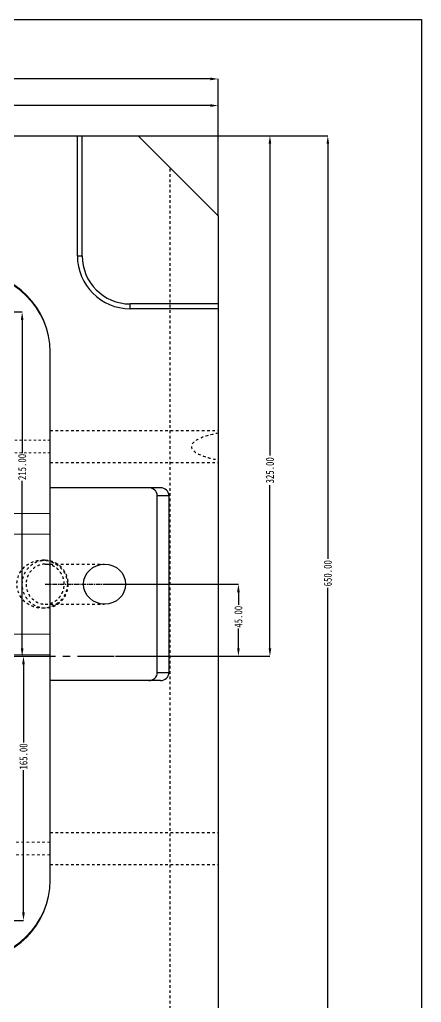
# Model space of a CAD drawing. Header units: millimetres. Extents: x -2414 to 10498, y -2238 to 649.
# Drawn here: x 8226 to 8477, y -1213 to -599 of the extents above; entities that cross this region are included whole.
import ezdxf

# ---------------------------------------------------------------- set-up
doc = ezdxf.new("R2010")
doc.units = ezdxf.units.MM
doc.header["$LTSCALE"] = 16.335
doc.header["$PDMODE"] = 3
doc.header["$PDSIZE"] = 0.3125
for name, pattern in [('CENTER', [0.6, 0.375, -0.075, 0.075, -0.075]), ('DASHED', [0.2, 0.1, -0.1]), ('HIDDEN', [0.2, 0.1, -0.1])]:
    doc.linetypes.add(name, pattern=pattern)
doc.layers.get('0').update_dxf_attribs({"linetype": 'CONTINUOUS'})
doc.layers.get('Defpoints').update_dxf_attribs({"linetype": 'CONTINUOUS'})
doc.layers.add('core', color=7, linetype='CONTINUOUS', lineweight=20)
doc.layers.add('DEFAULT_2', color=8, linetype='HIDDEN')
doc.styles.get("Standard").update_dxf_attribs({"font": 'txt', "width": 0.8})
doc.dimstyles.new('01', dxfattribs={"dimtxt": 5, "dimasz": 5, "dimexe": 0, "dimexo": 0, "dimgap": 0, "dimtad": 0, "dimzin": 0, "dimdsep": 46, "dimtxsty": 'Standard', "dimcen": 0, "dimclrd": 4, "dimclre": 4, "dimclrt": 6, "dimazin": 0, "dimtfac": 1, "dimtofl": 0, "dimtmove": 0, "dimatfit": 3, "dimfxl": 0, "dimtolj": 1, "dimtzin": 0, "dimarcsym": 0})

# ---------------------------------------------------------------- blocks, each defined once
blk = doc.blocks.new('*D503')
at = {"color": 4, "linetype": 'ByBlock', "lineweight": -2, "transparency": 16777216}
for p, q in [((7750.17, -721.63), (7750.17, -636.15)), ((7755.17, -636.15), (8056.3, -636.15)), ((8345.17, -636.15), (8073.64, -636.15)), ((8350.17, -721.63), (8350.17, -636.15))]:
    blk.add_line(p, q, dxfattribs=at)
at = {"color": 4, "linetype": 'ByBlock', "transparency": 16777216}
for points in [[(7755.17, -635.32), (7755.17, -636.99), (7750.17, -636.15)], [(8345.17, -635.32), (8345.17, -636.99), (8350.17, -636.15)]]:
    blk.add_solid(points, dxfattribs=at)
at = {"layer": 'Defpoints', "color": 0, "linetype": 'ByBlock', "transparency": 16777216}
for p in [(7750.17, -636.15), (7750.17, -721.63), (8350.17, -721.63)]:
    blk.add_point(p, dxfattribs=at)
at = {"color": 6, "linetype": 'ByBlock', "transparency": 16777216, "insert": (8064.97, -636.15), "char_height": 5, "attachment_point": 5}
blk.add_mtext('\\A1;600.00', dxfattribs=at)
blk = doc.blocks.new('*D504')
at = {"color": 4, "linetype": 'ByBlock', "lineweight": -2, "transparency": 16777216}
for p, q in [((8300.17, -671.63), (8382.4, -671.63)), ((8382.4, -676.63), (8382.4, -871.18)), ((8382.4, -991.63), (8382.4, -889.85)), ((8350.17, -996.63), (8382.4, -996.63))]:
    blk.add_line(p, q, dxfattribs=at)
at = {"color": 4, "linetype": 'ByBlock', "transparency": 16777216}
for points in [[(8381.56, -676.63), (8383.23, -676.63), (8382.4, -671.63)], [(8381.56, -991.63), (8383.23, -991.63), (8382.4, -996.63)]]:
    blk.add_solid(points, dxfattribs=at)
at = {"layer": 'Defpoints', "color": 0, "linetype": 'ByBlock', "transparency": 16777216}
for p in [(8300.17, -671.63), (8350.17, -996.63), (8382.4, -996.63)]:
    blk.add_point(p, dxfattribs=at)
at = {"color": 6, "linetype": 'ByBlock', "transparency": 16777216, "insert": (8382.4, -880.52), "char_height": 5, "attachment_point": 5, "rotation": 90}
blk.add_mtext('\\A1;325.00', dxfattribs=at)
blk = doc.blocks.new('*D505')
at = {"color": 4, "linetype": 'ByBlock', "lineweight": -2, "transparency": 16777216}
for p, q in [((8300.17, -671.63), (8418.54, -671.63)), ((8418.54, -676.63), (8418.54, -935.81)), ((8418.54, -1316.63), (8418.54, -953.81)), ((8300.17, -1321.63), (8418.54, -1321.63))]:
    blk.add_line(p, q, dxfattribs=at)
at = {"color": 4, "linetype": 'ByBlock', "transparency": 16777216}
for points in [[(8417.7, -676.63), (8419.37, -676.63), (8418.54, -671.63)], [(8417.7, -1316.63), (8419.37, -1316.63), (8418.54, -1321.63)]]:
    blk.add_solid(points, dxfattribs=at)
at = {"layer": 'Defpoints', "color": 0, "linetype": 'ByBlock', "transparency": 16777216}
for p in [(8300.17, -671.63), (8300.17, -1321.63), (8418.54, -1321.63)]:
    blk.add_point(p, dxfattribs=at)
at = {"color": 6, "linetype": 'ByBlock', "transparency": 16777216, "insert": (8418.54, -944.81), "char_height": 5, "attachment_point": 5, "rotation": 90}
blk.add_mtext('\\A1;650.00', dxfattribs=at)
blk = doc.blocks.new('*D517')
at = {"color": 4, "linetype": 'ByBlock', "lineweight": -2, "transparency": 16777216}
for p, q in [((8279.16, -951.63), (8362.72, -951.63)), ((8362.72, -956.63), (8362.72, -964.63)), ((8362.72, -991.63), (8362.72, -979.29)), ((8285.91, -996.63), (8362.72, -996.63))]:
    blk.add_line(p, q, dxfattribs=at)
at = {"color": 4, "linetype": 'ByBlock', "transparency": 16777216}
for points in [[(8361.88, -956.63), (8363.55, -956.63), (8362.72, -951.63)], [(8361.88, -991.63), (8363.55, -991.63), (8362.72, -996.63)]]:
    blk.add_solid(points, dxfattribs=at)
at = {"layer": 'Defpoints', "color": 0, "linetype": 'ByBlock', "transparency": 16777216}
for p in [(8279.16, -951.63), (8285.91, -996.63), (8362.72, -996.63)]:
    blk.add_point(p, dxfattribs=at)
at = {"color": 6, "linetype": 'ByBlock', "transparency": 16777216, "insert": (8362.72, -971.96), "char_height": 5, "attachment_point": 5, "rotation": 90}
blk.add_mtext('\\A1;45.00', dxfattribs=at)
blk = doc.blocks.new('*D522')
at = {"color": 4, "linetype": 'ByBlock', "lineweight": -2, "transparency": 16777216}
for p, q in [((8170.17, -781.63), (8227.69, -781.63)), ((8227.69, -786.63), (8227.69, -869.78)), ((8227.69, -991.63), (8227.69, -887.11)), ((8186.21, -996.63), (8227.69, -996.63))]:
    blk.add_line(p, q, dxfattribs=at)
at = {"color": 4, "linetype": 'ByBlock', "transparency": 16777216}
for points in [[(8226.86, -786.63), (8228.52, -786.63), (8227.69, -781.63)], [(8226.86, -991.63), (8228.52, -991.63), (8227.69, -996.63)]]:
    blk.add_solid(points, dxfattribs=at)
at = {"layer": 'Defpoints', "color": 0, "linetype": 'ByBlock', "transparency": 16777216}
for p in [(8170.17, -781.63), (8186.21, -996.63), (8227.69, -996.63)]:
    blk.add_point(p, dxfattribs=at)
at = {"color": 6, "linetype": 'ByBlock', "transparency": 16777216, "insert": (8227.69, -878.44), "char_height": 5, "attachment_point": 5, "rotation": 90}
blk.add_mtext('\\A1;215.00', dxfattribs=at)
blk = doc.blocks.new('*D523')
at = {"color": 4, "linetype": 'ByBlock', "lineweight": -2, "transparency": 16777216}
for p, q in [((8186.21, -996.63), (8228.51, -996.63)), ((8228.51, -1001.63), (8228.51, -1050.52)), ((8228.51, -1156.63), (8228.51, -1067.85)), ((8170.17, -1161.63), (8228.51, -1161.63))]:
    blk.add_line(p, q, dxfattribs=at)
at = {"color": 4, "linetype": 'ByBlock', "transparency": 16777216}
for points in [[(8227.67, -1001.63), (8229.34, -1001.63), (8228.51, -996.63)], [(8227.67, -1156.63), (8229.34, -1156.63), (8228.51, -1161.63)]]:
    blk.add_solid(points, dxfattribs=at)
at = {"layer": 'Defpoints', "color": 0, "linetype": 'ByBlock', "transparency": 16777216}
for p in [(8186.21, -996.63), (8170.17, -1161.63), (8228.51, -1161.63)]:
    blk.add_point(p, dxfattribs=at)
at = {"color": 6, "linetype": 'ByBlock', "transparency": 16777216, "insert": (8228.51, -1059.19), "char_height": 5, "attachment_point": 5, "rotation": 90}
blk.add_mtext('\\A1;165.00', dxfattribs=at)
blk = doc.blocks.new('*D539')
at = {"color": 4, "linetype": 'ByBlock', "lineweight": -2, "transparency": 16777216}
for p, q in [((8050.17, -671.63), (8050.17, -652.78)), ((8055.17, -652.78), (8151.64, -652.78)), ((8345.17, -652.78), (8168.97, -652.78)), ((8350.17, -671.63), (8350.17, -652.78))]:
    blk.add_line(p, q, dxfattribs=at)
at = {"color": 4, "linetype": 'ByBlock', "transparency": 16777216}
for points in [[(8055.17, -651.95), (8055.17, -653.61), (8050.17, -652.78)], [(8345.17, -651.95), (8345.17, -653.61), (8350.17, -652.78)]]:
    blk.add_solid(points, dxfattribs=at)
at = {"layer": 'Defpoints', "color": 0, "linetype": 'ByBlock', "transparency": 16777216}
for p in [(8050.17, -652.78), (8050.17, -671.63), (8350.17, -671.63)]:
    blk.add_point(p, dxfattribs=at)
at = {"color": 6, "linetype": 'ByBlock', "transparency": 16777216, "insert": (8160.31, -652.78), "char_height": 5, "attachment_point": 5}
blk.add_mtext('\\A1;300.00', dxfattribs=at)

msp = doc.modelspace()

# ---------------------------------------------------------------- linework, layer by layer
at = {"color": 7, "linetype": 'Continuous'}
for p, q in [((7800.17, -671.63), (8300.17, -671.63)), ((8262.17, -746.63), (8262.17, -671.63)), ((8265.17, -746.63), (8265.17, -671.63)), ((8300.17, -671.63), (8350.17, -721.63)), ((8350.17, -721.63), (8350.17, -1271.63)), ((8262.17, -746.63), (8265.17, -746.63)), ((8350.17, -776.63), (8295.17, -776.63)), ((8295.17, -779.63), (8295.17, -776.63)), ((8350.17, -779.63), (8295.17, -779.63)), ((8245.17, -1136.63), (8245.17, -806.63)), ((8314.049, -891.43), (8245.17, -891.43)), ((8319.37, -896.43), (8312.09, -896.43)), ((8312.09, -1006.83), (8312.09, -896.43)), ((8319.37, -896.43), (8319.37, -1006.83)), ((8314.049, -1011.83), (8245.17, -1011.83)), ((8312.09, -1006.83), (8319.37, -1006.83))]:
    msp.add_line(p, q, dxfattribs=at)
at = {"color": 1, "linetype": 'CENTER', "ltscale": 3.731864}
msp.add_line((7750.17, -996.63), (8350.17, -996.63), dxfattribs=at)
at = {"linetype": 'ByBlock'}
msp.add_lwpolyline([(7370.51, -599.128), (8476.939, -599.128), (8476.939, -1637.873), (7370.51, -1637.873)], close=True, dxfattribs=at)
at = {"color": 7, "linetype": 'Continuous'}
for centre, radius, start, end in [((8295.17, -746.63), 33, 180, 270), ((8295.17, -746.63), 30, 180, 270), ((8195.17, -806.63), 50, 0, 90), ((8195.17, -1136.63), 50, 270, 0)]:
    msp.add_arc(centre, radius, start, end, dxfattribs=at)
for centre, major_axis, start_param, end_param in [((8306.769, -896.43), (5.321, 0), 0, 1.5707963), ((8314.049, -896.43), (5.321, 0), 0, 1.5707963), ((8306.769, -1006.83), (-5.321, 0), 1.5707963, 3.1415927), ((8314.049, -1006.83), (5.321, 0), -1.5707963, 0)]:
    msp.add_ellipse(centre, major_axis=major_axis, ratio=0.9396926, start_param=start_param, end_param=end_param, dxfattribs=at)
msp.add_ellipse((8279.161, -951.63), major_axis=(-13.143, 0), ratio=0.9510565, dxfattribs=at)
at = {"layer": 'core', "linetype": 'Continuous', "lineweight": 18}
for p, q in [((8245.17, -807.63), (8245.17, -907.442)), ((8200.92, -907.442), (8245.17, -907.442)), ((8245.17, -920.442), (8245.17, -907.442)), ((8200.92, -920.442), (8245.17, -920.442)), ((8245.17, -920.442), (8245.17, -982.817)), ((8200.92, -982.817), (8245.17, -982.817)), ((8245.17, -995.817), (8245.17, -982.817)), ((8200.92, -995.817), (8245.17, -995.817)), ((8245.17, -995.817), (8245.17, -1135.63))]:
    msp.add_line(p, q, dxfattribs=at)
at = {"layer": 'core', "color": 155, "linetype": 'HIDDEN', "lineweight": 13, "ltscale": 0.9}
for p, q in [((8245.17, -861.679), (8058.17, -861.679)), ((8245.17, -869.679), (8058.17, -869.679))]:
    msp.add_line(p, q, dxfattribs=at)
at = {"layer": 'core', "color": 155, "linetype": 'DASHED', "lineweight": 13}
for p, q in [((8245.17, -1112.63), (7855.17, -1112.63)), ((8245.17, -1120.63), (7855.17, -1120.63))]:
    msp.add_line(p, q, dxfattribs=at)
at = {"layer": 'core', "linetype": 'Continuous', "lineweight": 18}
for centre, start, end in [((8194.17, -807.63), 0, 90), ((8194.17, -1135.63), 270, 0)]:
    msp.add_arc(centre, 51, start, end, dxfattribs=at)
at = {"layer": 'DEFAULT_2', "color": 8, "linetype": 'HIDDEN'}
for p, q in [((8320.17, -1301.63), (8320.17, -691.63)), ((8245.17, -855.679), (8350.17, -855.679)), ((8245.17, -875.679), (8350.17, -875.679)), ((8242.043, -936.63), (8240.17, -936.63)), ((8242.043, -939.13), (8279.161, -939.13)), ((8242.043, -966.63), (8240.17, -966.63)), ((8242.043, -964.13), (8279.161, -964.13)), ((8245.17, -1106.63), (8350.17, -1106.63)), ((8245.17, -1126.63), (8350.17, -1126.63))]:
    msp.add_line(p, q, dxfattribs=at)
at = {"layer": 'DEFAULT_2', "color": 1, "linetype": 'CENTER', "ltscale": 0.461722}
msp.add_line((8242.043, -951.63), (8279.161, -951.63), dxfattribs=at)
at = {"layer": 'DEFAULT_2', "color": 8, "linetype": 'HIDDEN'}
for centre, start, end in [((8242.032, -950.536), 73.96955, 89.944345), ((8242.032, -952.723), 270.055655, 286.03045)]:
    msp.add_arc(centre, 11.407, start, end, dxfattribs=at)
msp.add_ellipse((8370.75, -865.679), major_axis=(37.321, 0), ratio=0.2679492, start_param=2.1548721, end_param=4.1283132, dxfattribs=at)
msp.add_ellipse((8240.17, -951.63), major_axis=(15.772, 0), ratio=0.9510565, dxfattribs=at)
for points, knots in [([(8227.778, -951.63), (8227.778, -949.682), (8228.505, -945.775), (8231.151, -941.595), (8234.056, -939.085), (8236.54, -937.686), (8239.236, -936.824), (8241.111, -936.63), (8242.043, -936.63)], [0, 0, 0, 0, 0.2551208, 0.5069068, 0.6315985, 0.7551473, 0.8778137, 1, 1, 1, 1]), ([(8242.043, -936.63), (8242.976, -936.63), (8244.851, -936.824), (8247.547, -937.686), (8250.031, -939.085), (8252.936, -941.595), (8255.582, -945.775), (8256.309, -949.682), (8256.309, -951.63)], [0, 0, 0, 0, 0.1221863, 0.2448527, 0.3684015, 0.4930932, 0.7448792, 1, 1, 1, 1]), ([(8242.043, -939.13), (8240.494, -939.13), (8237.337, -939.792), (8233.386, -942.597), (8230.764, -946.75), (8230.155, -950.007), (8230.155, -951.63)], [0, 0, 0, 0, 0.2441786, 0.4918068, 0.7442318, 1, 1, 1, 1]), ([(8253.932, -951.63), (8253.932, -950.279), (8253.512, -947.573), (8251.681, -943.938), (8248.835, -941.098), (8246.429, -939.932), (8245.182, -939.573)], [0, 0, 0, 0, 0.2546431, 0.5068862, 0.7553111, 1, 1, 1, 1]), ([(8242.043, -966.63), (8241.111, -966.63), (8239.236, -966.435), (8236.54, -965.573), (8234.056, -964.174), (8231.151, -961.664), (8228.505, -957.484), (8227.778, -953.577), (8227.778, -951.63)], [0, 0, 0, 0, 0.1221863, 0.2448527, 0.3684015, 0.4930932, 0.7448792, 1, 1, 1, 1]), ([(8230.155, -951.63), (8230.155, -953.252), (8230.764, -956.51), (8233.386, -960.662), (8237.337, -963.467), (8240.494, -964.13), (8242.043, -964.13)], [0, 0, 0, 0, 0.2557682, 0.5081932, 0.7558214, 1, 1, 1, 1]), ([(8256.309, -951.63), (8256.309, -953.577), (8255.582, -957.484), (8252.936, -961.664), (8250.031, -964.174), (8247.547, -965.573), (8244.851, -966.435), (8242.976, -966.63), (8242.043, -966.63)], [0, 0, 0, 0, 0.2551208, 0.5069068, 0.6315985, 0.7551473, 0.8778137, 1, 1, 1, 1]), ([(8245.182, -963.686), (8246.429, -963.327), (8248.835, -962.162), (8251.681, -959.321), (8253.512, -955.686), (8253.932, -952.98), (8253.932, -951.63)], [0, 0, 0, 0, 0.2446889, 0.4931138, 0.7453569, 1, 1, 1, 1])]:
    msp.add_open_spline(points, degree=3, knots=knots, dxfattribs=at)

# ---------------------------------------------------------------- dimensions: what is measured, and where the dimension line sits
at = {"linetype": 'ByBlock'}
for base, p1, p2, picture, middle in [((7750.17, -636.153), (8350.17, -721.63), (7750.17, -721.63), '*D503', (8064.97, -636.153)), ((8050.17, -652.78), (8350.17, -671.63), (8050.17, -671.63), '*D539', (8160.308, -652.78))]:
    dim = msp.add_linear_dim(base=base, p1=p1, p2=p2, dimstyle='01', dxfattribs=at)
    dim.commit()
    dim.dimension.update_dxf_attribs({"geometry": picture, "text_midpoint": middle, "dimtype": 160})
for base, p1, p2, picture, middle in [((8382.397, -996.63), (8300.17, -671.63), (8350.17, -996.63), '*D504', (8382.397, -880.518)), ((8418.536, -1321.63), (8300.17, -671.63), (8300.17, -1321.63), '*D505', (8418.536, -944.806)), ((8227.691, -996.63), (8170.17, -781.63), (8186.214, -996.63), '*D522', (8227.691, -878.442)), ((8362.717, -996.63), (8279.161, -951.63), (8285.912, -996.63), '*D517', (8362.717, -971.959)), ((8228.506, -1161.63), (8186.214, -996.63), (8170.17, -1161.63), '*D523', (8228.506, -1059.186))]:
    dim = msp.add_linear_dim(base=base, p1=p1, p2=p2, angle=90, dimstyle='01', dxfattribs=at)
    dim.commit()
    dim.dimension.update_dxf_attribs({"geometry": picture, "text_midpoint": middle, "dimtype": 160})

doc.saveas('drawing.dxf')
